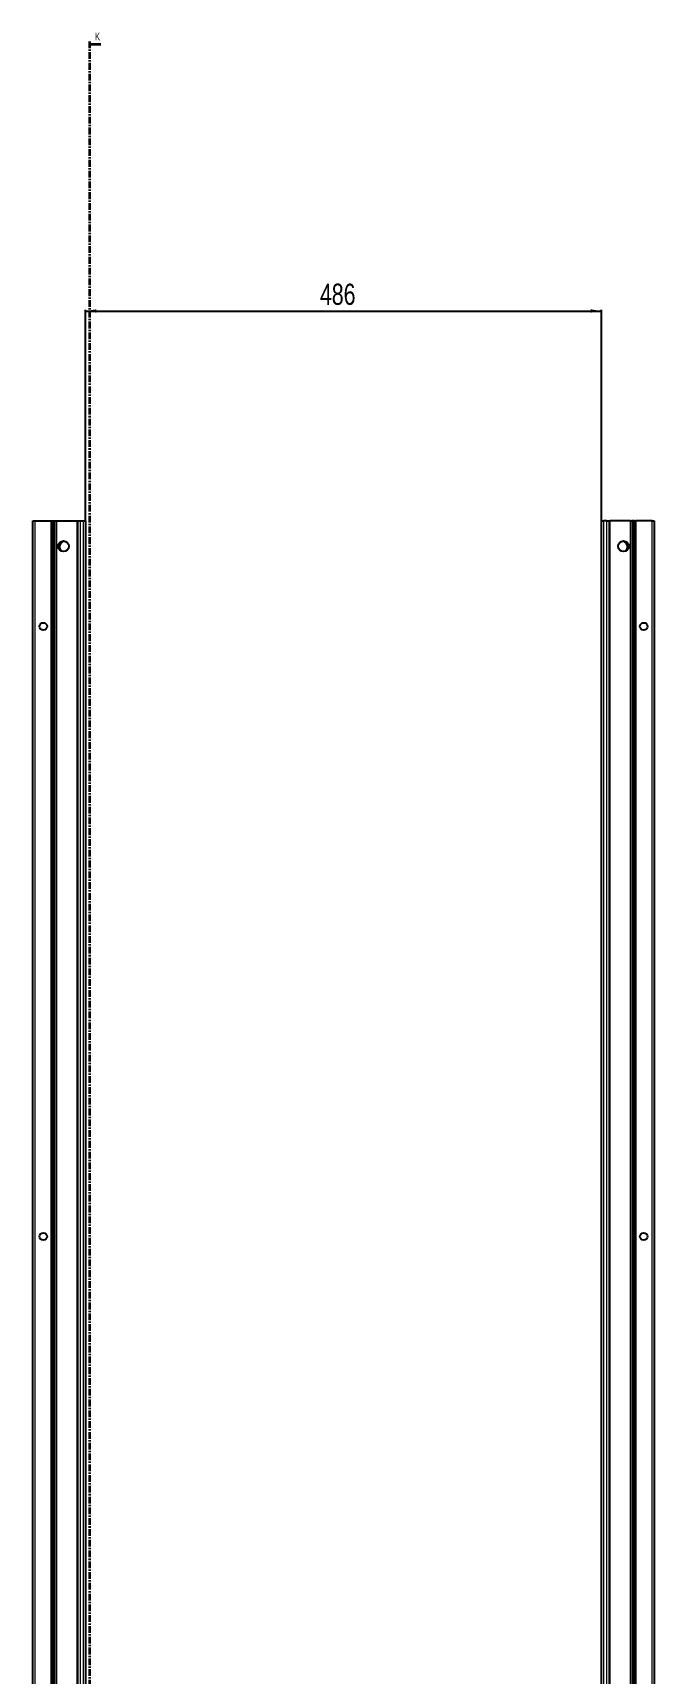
# Model space of a CAD drawing. Header units: millimetres. Extents: x -250 to 6025, y -1847 to 1453.
# Drawn here: x 2463 to 3049, y -194 to 1353 of the extents above; entities that cross this region are included whole.
import ezdxf

# ---------------------------------------------------------------- set-up
doc = ezdxf.new("R2010")
doc.units = ezdxf.units.MM
doc.linetypes.add('CENTER', pattern=[10.16, 6.35, -1.27, 1.27, -1.27])
doc.layers.add('FORMAT', color=7, linetype='Continuous')
doc.styles.add('SLDTEXTSTYLE0', font='TXT', dxfattribs={"width": 0.75})
doc.dimstyles.new('SLDDIMSTYLE0', dxfattribs={"dimtxt": 20, "dimasz": 10, "dimexe": 0, "dimexo": 0.0625, "dimgap": 5, "dimtad": 2, "dimdec": 1, "dimrnd": 1e-09, "dimzin": 12, "dimdsep": 46, "dimtxsty": 'SLDTEXTSTYLE0', "dimsah": 1, "dimcen": 0.09, "dimadec": 0, "dimazin": 3, "dimtfac": 1, "dimtofl": 0, "dimtmove": 0, "dimatfit": 3, "dimfxl": 0, "dimfrac": 2, "dimtolj": 1, "dimtzin": 12, "dimarcsym": 0})

# ---------------------------------------------------------------- blocks, each defined once
blk = doc.blocks.new('_D_4')
at = {"layer": 'FORMAT'}
for p, q in [((2512.9, 892.8), (2512.9, 1091.5)), ((2512.9, 1090.5), (2998.9, 1090.5)), ((2998.9, 892.8), (2998.9, 1091.5))]:
    blk.add_line(p, q, dxfattribs=at)
for points in [[(2512.9, 1090.5), (2522.9, 1089), (2522.9, 1092.1)], [(2998.9, 1090.5), (2988.9, 1092.1), (2988.9, 1089)]]:
    blk.add_solid(points, dxfattribs=at)
at = {"layer": 'FORMAT', "insert": (2733.7, 1116.3), "char_height": 20, "attachment_point": 1, "style": 'SLDTEXTSTYLE0'}
blk.add_mtext('486', dxfattribs=at)

msp = doc.modelspace()

# ---------------------------------------------------------------- linework, layer by layer
at = {"color": 7, "linetype": 'CENTER', "lineweight": 35}
msp.add_line((2516.6, 1344.64), (2516.6, -1258.12), dxfattribs=at)
at = {"color": 7, "linetype": 'Continuous', "lineweight": 35}
msp.add_line((2527.24, 1341.64), (2516.6, 1341.64), dxfattribs=at)
at = {"color": 7, "linetype": 'Continuous', "lineweight": 25}
for p, q in [((2463.17, -1006.24), (2463.17, 892.76)), ((2463.17, 892.76), (2465.17, 892.76)), ((2465.17, 892.76), (2480.52, 892.76)), ((2480.52, 892.76), (2481.17, 892.76)), ((2481.17, 869.01), (2481.17, 892.76)), ((2481.17, 892.76), (2481.76, 892.76)), ((2481.76, 892.76), (2482.96, 892.76)), ((2482.96, 892.76), (2482.96, -1006.24)), ((2482.96, 892.76), (2483, 892.76)), ((2483, 892.76), (2483, -1006.24)), ((2483, 892.76), (2484.2, 892.76)), ((2484.2, 892.76), (2485.62, 892.76)), ((2485.62, 892.76), (2505.02, 892.76)), ((2505.02, 892.76), (2505.67, 892.76)), ((2505.67, -1006.24), (2505.67, 892.76)), ((2505.67, 892.76), (2507.67, 892.76)), ((2507.67, 892.76), (2510.87, 892.76)), ((2510.87, 892.76), (2512.87, 892.76)), ((2512.87, 892.76), (2512.87, -1006.24)), ((2998.87, -1006.24), (2998.87, 892.76)), ((2998.87, 892.76), (3000.87, 892.76)), ((3004.07, 892.76), (3000.87, 892.76)), ((3004.07, 892.76), (3006.07, 892.76)), ((3006.07, 892.76), (3006.07, -1006.24)), ((3006.07, 892.76), (3006.72, 892.76)), ((3026.12, 892.76), (3006.72, 892.76)), ((3026.12, 892.76), (3027.54, 892.76)), ((3028.74, 892.76), (3027.54, 892.76)), ((3028.74, -1006.24), (3028.74, 892.76)), ((3028.78, 892.76), (3028.74, 892.76)), ((3028.78, -1006.24), (3028.78, 892.76)), ((3029.98, 892.76), (3028.78, 892.76)), ((3029.98, 892.76), (3030.57, 892.76)), ((3030.57, 892.76), (3030.57, 869.01)), ((3030.57, 892.76), (3031.22, 892.76)), ((3046.57, 892.76), (3031.22, 892.76)), ((3046.57, 892.76), (3048.57, 892.76)), ((3048.57, 892.76), (3048.57, -1006.24)), ((2481.23, 868.9), (2481.17, 869.01)), ((2481.17, 869.01), (2481.17, 867.51)), ((2481.17, 867.51), (2481.23, 867.61)), ((2481.17, 819.01), (2481.17, 867.51)), ((2481.23, 867.61), (2481.23, 868.9)), ((2491.22, 873.28), (2491.22, 873.69)), ((3020.52, 873.69), (3020.52, 873.28)), ((3030.57, 869.01), (3030.51, 868.9)), ((3030.51, 868.9), (3030.51, 867.61)), ((3030.51, 867.61), (3030.57, 867.51)), ((3030.57, 867.51), (3030.57, 869.01)), ((3030.57, 867.51), (3030.57, 819.01)), ((2481.23, 818.9), (2481.17, 819.01)), ((2481.17, 819.01), (2481.17, 817.51)), ((2481.17, 817.51), (2481.23, 817.61)), ((2481.17, 769.01), (2481.17, 817.51)), ((2481.23, 817.61), (2481.23, 818.9)), ((3030.57, 819.01), (3030.51, 818.9)), ((3030.51, 818.9), (3030.51, 817.61)), ((3030.51, 817.61), (3030.57, 817.51)), ((3030.57, 817.51), (3030.57, 819.01)), ((3030.57, 817.51), (3030.57, 769.01)), ((2481.23, 768.9), (2481.17, 769.01)), ((2481.17, 769.01), (2481.17, 767.51)), ((2481.17, 767.51), (2481.23, 767.61)), ((2481.17, 719.01), (2481.17, 767.51)), ((2481.23, 767.61), (2481.23, 768.9)), ((3030.57, 769.01), (3030.51, 768.9)), ((3030.51, 768.9), (3030.51, 767.61)), ((3030.51, 767.61), (3030.57, 767.51)), ((3030.57, 767.51), (3030.57, 769.01)), ((3030.57, 767.51), (3030.57, 719.01)), ((2481.23, 718.9), (2481.17, 719.01)), ((2481.17, 719.01), (2481.17, 717.51)), ((2481.17, 717.51), (2481.23, 717.61)), ((2481.17, 669.01), (2481.17, 717.51)), ((2481.23, 717.61), (2481.23, 718.9)), ((3030.57, 719.01), (3030.51, 718.9)), ((3030.51, 718.9), (3030.51, 717.61)), ((3030.51, 717.61), (3030.57, 717.51)), ((3030.57, 717.51), (3030.57, 719.01)), ((3030.57, 717.51), (3030.57, 669.01)), ((2481.23, 668.9), (2481.17, 669.01)), ((2481.17, 669.01), (2481.17, 667.51)), ((2481.17, 667.51), (2481.23, 667.61)), ((2481.17, 619.01), (2481.17, 667.51)), ((2481.23, 667.61), (2481.23, 668.9)), ((3030.57, 669.01), (3030.51, 668.9)), ((3030.51, 668.9), (3030.51, 667.61)), ((3030.51, 667.61), (3030.57, 667.51)), ((3030.57, 667.51), (3030.57, 669.01)), ((3030.57, 667.51), (3030.57, 619.01)), ((2481.23, 618.9), (2481.17, 619.01)), ((2481.17, 619.01), (2481.17, 617.51)), ((2481.23, 617.61), (2481.23, 618.9)), ((3030.57, 619.01), (3030.51, 618.9)), ((3030.51, 618.9), (3030.51, 617.61)), ((3030.57, 617.51), (3030.57, 619.01)), ((2481.17, 617.51), (2481.23, 617.61)), ((2481.17, 569.01), (2481.17, 617.51)), ((3030.51, 617.61), (3030.57, 617.51)), ((3030.57, 617.51), (3030.57, 569.01)), ((2481.23, 568.9), (2481.17, 569.01)), ((2481.17, 569.01), (2481.17, 567.51)), ((2481.17, 567.51), (2481.23, 567.61)), ((2481.17, 519.01), (2481.17, 567.51)), ((2481.23, 567.61), (2481.23, 568.9)), ((3030.57, 569.01), (3030.51, 568.9)), ((3030.51, 568.9), (3030.51, 567.61)), ((3030.51, 567.61), (3030.57, 567.51)), ((3030.57, 567.51), (3030.57, 569.01)), ((3030.57, 567.51), (3030.57, 519.01)), ((2481.23, 518.9), (2481.17, 519.01)), ((2481.17, 519.01), (2481.17, 517.51)), ((2481.17, 517.51), (2481.23, 517.61)), ((2481.17, 469.01), (2481.17, 517.51)), ((2481.23, 517.61), (2481.23, 518.9)), ((3030.57, 519.01), (3030.51, 518.9)), ((3030.51, 518.9), (3030.51, 517.61)), ((3030.51, 517.61), (3030.57, 517.51)), ((3030.57, 517.51), (3030.57, 519.01)), ((3030.57, 517.51), (3030.57, 469.01)), ((2481.23, 468.9), (2481.17, 469.01)), ((2481.17, 469.01), (2481.17, 467.51)), ((2481.17, 467.51), (2481.23, 467.61)), ((2481.17, 419.01), (2481.17, 467.51)), ((2481.23, 467.61), (2481.23, 468.9)), ((3030.57, 469.01), (3030.51, 468.9)), ((3030.51, 468.9), (3030.51, 467.61)), ((3030.51, 467.61), (3030.57, 467.51)), ((3030.57, 467.51), (3030.57, 469.01)), ((3030.57, 467.51), (3030.57, 419.01)), ((2481.23, 418.9), (2481.17, 419.01)), ((2481.17, 419.01), (2481.17, 417.51)), ((2481.23, 417.61), (2481.23, 418.9)), ((3030.57, 419.01), (3030.51, 418.9)), ((3030.51, 418.9), (3030.51, 417.61)), ((3030.57, 417.51), (3030.57, 419.01)), ((2481.17, 417.51), (2481.23, 417.61)), ((2481.17, 369.01), (2481.17, 417.51)), ((3030.51, 417.61), (3030.57, 417.51)), ((3030.57, 417.51), (3030.57, 369.01)), ((2481.23, 368.9), (2481.17, 369.01)), ((2481.17, 369.01), (2481.17, 367.51)), ((2481.17, 367.51), (2481.23, 367.61)), ((2481.17, 319.01), (2481.17, 367.51)), ((2481.23, 367.61), (2481.23, 368.9)), ((3030.57, 369.01), (3030.51, 368.9)), ((3030.51, 368.9), (3030.51, 367.61)), ((3030.51, 367.61), (3030.57, 367.51)), ((3030.57, 367.51), (3030.57, 369.01)), ((3030.57, 367.51), (3030.57, 319.01)), ((2481.23, 318.9), (2481.17, 319.01)), ((2481.17, 319.01), (2481.17, 317.51)), ((2481.17, 317.51), (2481.23, 317.61)), ((2481.17, 269.01), (2481.17, 317.51)), ((2481.23, 317.61), (2481.23, 318.9)), ((3030.57, 319.01), (3030.51, 318.9)), ((3030.51, 318.9), (3030.51, 317.61)), ((3030.51, 317.61), (3030.57, 317.51)), ((3030.57, 317.51), (3030.57, 319.01)), ((3030.57, 317.51), (3030.57, 269.01)), ((2481.23, 268.9), (2481.17, 269.01)), ((2481.17, 269.01), (2481.17, 267.51)), ((2481.17, 267.51), (2481.23, 267.61)), ((2481.17, 219.01), (2481.17, 267.51)), ((2481.23, 267.61), (2481.23, 268.9)), ((3030.57, 269.01), (3030.51, 268.9)), ((3030.51, 268.9), (3030.51, 267.61)), ((3030.51, 267.61), (3030.57, 267.51)), ((3030.57, 267.51), (3030.57, 269.01)), ((3030.57, 267.51), (3030.57, 219.01)), ((2481.23, 218.9), (2481.17, 219.01)), ((2481.17, 219.01), (2481.17, 217.51)), ((2481.17, 217.51), (2481.23, 217.61)), ((2481.17, 169.01), (2481.17, 217.51)), ((2481.23, 217.61), (2481.23, 218.9)), ((3030.57, 219.01), (3030.51, 218.9)), ((3030.51, 218.9), (3030.51, 217.61)), ((3030.51, 217.61), (3030.57, 217.51)), ((3030.57, 217.51), (3030.57, 219.01)), ((3030.57, 217.51), (3030.57, 169.01)), ((2481.23, 168.9), (2481.17, 169.01)), ((2481.17, 169.01), (2481.17, 167.51)), ((2481.17, 167.51), (2481.23, 167.61)), ((2481.17, 119.01), (2481.17, 167.51)), ((2481.23, 167.61), (2481.23, 168.9)), ((3030.57, 169.01), (3030.51, 168.9)), ((3030.51, 168.9), (3030.51, 167.61)), ((3030.51, 167.61), (3030.57, 167.51)), ((3030.57, 167.51), (3030.57, 169.01)), ((3030.57, 167.51), (3030.57, 119.01)), ((2481.23, 118.9), (2481.17, 119.01)), ((2481.17, 119.01), (2481.17, 117.51)), ((2481.17, 117.51), (2481.23, 117.61)), ((2481.17, 69.01), (2481.17, 117.51)), ((2481.23, 117.61), (2481.23, 118.9)), ((3030.57, 119.01), (3030.51, 118.9)), ((3030.51, 118.9), (3030.51, 117.61)), ((3030.51, 117.61), (3030.57, 117.51)), ((3030.57, 117.51), (3030.57, 119.01)), ((3030.57, 117.51), (3030.57, 69.01)), ((2481.23, 68.9), (2481.17, 69.01)), ((2481.17, 69.01), (2481.17, 67.51)), ((2481.17, 67.51), (2481.23, 67.61)), ((2481.17, 19.01), (2481.17, 67.51)), ((2481.23, 67.61), (2481.23, 68.9)), ((3030.57, 69.01), (3030.51, 68.9)), ((3030.51, 68.9), (3030.51, 67.61)), ((3030.51, 67.61), (3030.57, 67.51)), ((3030.57, 67.51), (3030.57, 69.01)), ((3030.57, 67.51), (3030.57, 19.01)), ((2481.23, 18.9), (2481.17, 19.01)), ((2481.17, 19.01), (2481.17, 17.51)), ((2481.17, 17.51), (2481.23, 17.61)), ((2481.17, -30.99), (2481.17, 17.51)), ((2481.23, 17.61), (2481.23, 18.9)), ((3030.57, 19.01), (3030.51, 18.9)), ((3030.51, 18.9), (3030.51, 17.61)), ((3030.51, 17.61), (3030.57, 17.51)), ((3030.57, 17.51), (3030.57, 19.01)), ((3030.57, 17.51), (3030.57, -30.99)), ((2481.23, -31.1), (2481.17, -30.99)), ((2481.17, -30.99), (2481.17, -32.49)), ((2481.17, -32.49), (2481.23, -32.39)), ((2481.17, -80.99), (2481.17, -32.49)), ((2481.23, -32.39), (2481.23, -31.1)), ((3030.57, -30.99), (3030.51, -31.1)), ((3030.51, -31.1), (3030.51, -32.39)), ((3030.51, -32.39), (3030.57, -32.49)), ((3030.57, -32.49), (3030.57, -30.99)), ((3030.57, -32.49), (3030.57, -80.99)), ((2481.23, -81.1), (2481.17, -80.99)), ((2481.17, -80.99), (2481.17, -82.49)), ((2481.17, -82.49), (2481.23, -82.39)), ((2481.17, -130.99), (2481.17, -82.49)), ((2481.23, -82.39), (2481.23, -81.1)), ((3030.57, -80.99), (3030.51, -81.1)), ((3030.51, -81.1), (3030.51, -82.39)), ((3030.51, -82.39), (3030.57, -82.49)), ((3030.57, -82.49), (3030.57, -80.99)), ((3030.57, -82.49), (3030.57, -130.99)), ((2481.23, -131.1), (2481.17, -130.99)), ((2481.17, -130.99), (2481.17, -132.49)), ((2481.17, -132.49), (2481.23, -132.39)), ((2481.17, -180.99), (2481.17, -132.49)), ((2481.23, -132.39), (2481.23, -131.1)), ((3030.57, -130.99), (3030.51, -131.1)), ((3030.51, -131.1), (3030.51, -132.39)), ((3030.51, -132.39), (3030.57, -132.49)), ((3030.57, -132.49), (3030.57, -130.99)), ((3030.57, -132.49), (3030.57, -180.99)), ((2481.23, -181.1), (2481.17, -180.99)), ((2481.17, -180.99), (2481.17, -182.49)), ((2481.17, -182.49), (2481.23, -182.39)), ((2481.17, -230.99), (2481.17, -182.49)), ((2481.23, -182.39), (2481.23, -181.1)), ((3030.57, -180.99), (3030.51, -181.1)), ((3030.51, -181.1), (3030.51, -182.39)), ((3030.51, -182.39), (3030.57, -182.49)), ((3030.57, -182.49), (3030.57, -180.99)), ((3030.57, -182.49), (3030.57, -230.99))]:
    msp.add_line(p, q, dxfattribs=at)
at = {"color": 8, "linetype": 'Continuous', "lineweight": 18}
for p, q in [((2465.17, 892.76), (2465.17, -1006.24)), ((2480.52, -1006.24), (2480.52, 892.76)), ((2481.76, 892.76), (2481.76, -1006.24)), ((2484.2, -1006.24), (2484.2, 892.76)), ((2485.62, 892.76), (2485.62, -1006.24)), ((2505.02, -1006.24), (2505.02, 892.76)), ((2507.67, 892.76), (2507.67, -1006.24)), ((2510.87, -1006.24), (2510.87, 892.76)), ((3000.87, 892.76), (3000.87, -1006.24)), ((3004.07, -1006.24), (3004.07, 892.76)), ((3006.72, 892.76), (3006.72, -1006.24)), ((3026.12, -1006.24), (3026.12, 892.76)), ((3027.54, 892.76), (3027.54, -1006.24)), ((3029.98, -1006.24), (3029.98, 892.76)), ((3031.22, 892.76), (3031.22, -1006.24)), ((3046.57, -1006.24), (3046.57, 892.76))]:
    msp.add_line(p, q, dxfattribs=at)
at = {"color": 7, "linetype": 'Continuous', "lineweight": 25}
for centre, radius in [((2492.02, 868.76), 5), ((3019.72, 868.76), 5), ((2473.02, 793.26), 3.5), ((3038.72, 793.26), 3.5), ((2473.02, 218.26), 3.5), ((3038.72, 218.26), 3.5)]:
    msp.add_circle(centre, radius, dxfattribs=at)
for centre, radius, start, end in [((2493.52, 868.26), 5.25, 119.14074, 233.81087), ((2490.72, 873.28), 0.5, 299.14074, 0), ((3021.02, 873.28), 0.5, 180, 240.85926), ((3018.22, 868.26), 5.25, 306.18905, 60.85926)]:
    msp.add_arc(centre, radius, start, end, dxfattribs=at)
at = {"color": 7, "linetype": 'Continuous', "lineweight": 35}
msp.add_solid([(2516.6, 1341.64), (2523.6, 1340.52), (2523.6, 1342.76)], dxfattribs=at)

# ---------------------------------------------------------------- texts
at = {"color": 7, "linetype": 'Continuous', "insert": (2521.74, 1352.71), "char_height": 7, "attachment_point": 1, "style": 'SLDTEXTSTYLE0'}
msp.add_mtext('K', dxfattribs=at)

# ---------------------------------------------------------------- dimensions: what is measured, and where the dimension line sits
at = {"layer": 'FORMAT'}
dim = msp.add_linear_dim(base=(2998.87, 1090.55), p1=(2512.87, 892.76), p2=(2998.87, 892.76), angle=0, dimstyle='SLDDIMSTYLE0', dxfattribs=at)
dim.commit()
dim.dimension.update_dxf_attribs({"geometry": '_D_4', "text_midpoint": (2755.87, 1090.55), "dimtype": 160})

doc.saveas('drawing.dxf')
